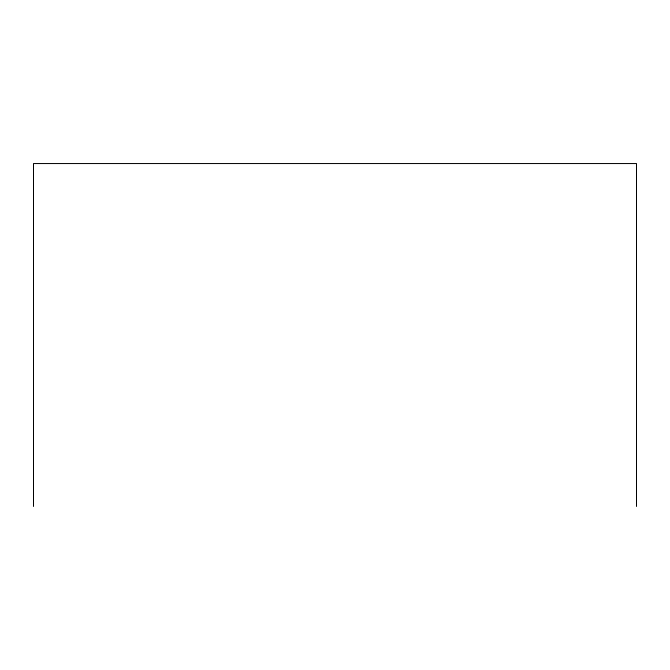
<?xml version="1.0" encoding="UTF-8"?>
<svg xmlns="http://www.w3.org/2000/svg" width="670" height="670" viewBox="0 0 670 670"><rect width="100%" height="100%" fill="white"/><g stroke="black" fill="none" stroke-linecap="round" stroke-linejoin="round"><path stroke-width="1" d="M636.5 506.453L636.5 163.547L33.5 163.547L33.5 506.453"/></g></svg>
